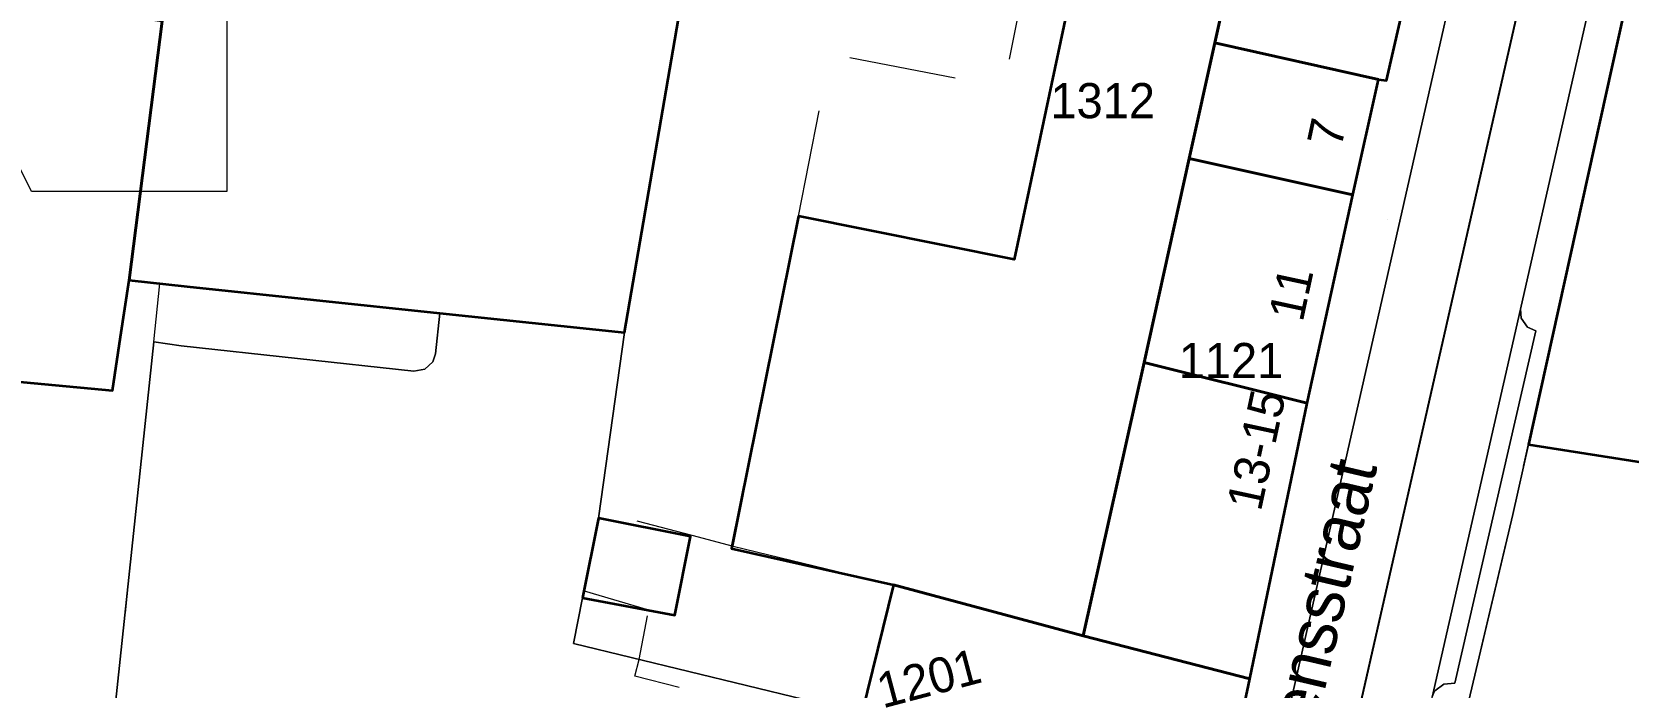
# Model space of a CAD drawing. Header units: metres. Extents: x 0 to 105485, y 0 to 425721.
# Drawn here: x 105007.51 to 105048.37, y 425184.81 to 425201.59 of the extents above; entities that cross this region are included whole.
import ezdxf
from ezdxf.enums import TextEntityAlignment as Align

# ---------------------------------------------------------------- set-up
doc = ezdxf.new("R2010")
doc.units = ezdxf.units.M
doc.header["$MEASUREMENT"] = 0
doc.linetypes.add('KG-PERCEEL-SO', pattern=[19, 5.5, -4, 5.5, -4])
for name, color, linetype, lineweight in [('B-XX-IE-MEUBILAIR-G', 7, 'Continuous', 18), ('B-XX-KG-GRENS_PERCEEL-G', 150, 'KG-PERCEEL-SO', 18), ('B-XX-KG-GRENS_PERCEEL-T', 150, 'KG-PERCEEL-SO', 18), ('B-XX-OG-BEBOUWING-G', 7, 'Continuous', 35), ('B-XX-OG-BEBOUWING_HUISNUMMER-T', 7, 'Continuous', 18), ('B-XX-OG-BEBOUWING_STRAATNAAM-T', 7, 'Continuous', 18), ('B-XX-OG-GRENS-G', 7, 'Continuous', 18), ('B-XX-OG-TERREIN_ERF-G', 7, 'Continuous', 18), ('B-XX-VH-OPENVERHARDING-G', 90, 'Continuous', 18)]:
    doc.layers.add(name, color=color, linetype=linetype, lineweight=lineweight)
doc.layers.add('GIS-WEGVAKKEN', color=2, linetype='Continuous')

msp = doc.modelspace()

# ---------------------------------------------------------------- linework, layer by layer
at = {"layer": 'B-XX-IE-MEUBILAIR-G', "color": 0, "true_color": 0x604a38}
for points in [[(105042.22, 425196.78, 2.379), (105042.22, 425196.78, 3.879)], [(105039.973, 425185.493, 2.182), (105039.973, 425185.493, 3.682)]]:
    msp.add_polyline3d(points, dxfattribs=at)
at = {"layer": 'B-XX-KG-GRENS_PERCEEL-G', "ltscale": 0.5, "flags": 128}
for points in [[(105041.339, 425171.974), (105045.423, 425189.234), (105050.047, 425210.211), (105053.242, 425224.621)], [(105041.98, 425200.369), (105042.188, 425200.338), (105043.675, 425206.814), (105045.153, 425212.717)], [(105027.131, 425196.869), (105027.946, 425201.029), (105032.395, 425200.169), (105033.638, 425206.462), (105034.396, 425210.717)], [(105010.785, 425195.144), (105022.674, 425193.886), (105024.283, 425203.214)], [(105010.84, 425201.863), (105009.994, 425195.228), (105010.785, 425195.144)], [(105036.208, 425194.139), (105037.796, 425201.308)], [(105037.796, 425201.308), (105041.98, 425200.369)], [(105038.693, 425185.022), (105040.243, 425192.525), (105041.98, 425200.369)], [(105025.461, 425188.42), (105027.131, 425196.869)], [(105010.627, 425193.653), (105010.785, 425195.144)], [(105034.418, 425186.125), (105036.208, 425194.139)], [(105009.396, 425181.994), (105009.98, 425187.467), (105010.627, 425193.653)], [(105023.297, 425186.779), (105021.655, 425187.269), (105022.066, 425189.308), (105024.402, 425188.706)], [(105024.402, 425188.706), (105025.461, 425188.42)], [(105025.461, 425188.42), (105029.563, 425187.431), (105034.418, 425186.125)], [(105028.686, 425183.642), (105022.946, 425185.09), (105023.052, 425185.52), (105023.297, 425186.779)], [(105034.418, 425186.125), (105038.693, 425185.022)], [(105037.907, 425181.315), (105038.693, 425185.022)]]:
    msp.add_lwpolyline(points, dxfattribs=at)
at = {"layer": 'B-XX-OG-BEBOUWING-G', "ltscale": 0.5}
for points in [[(105017.95, 425194.386), (105022.674, 425193.886), (105024.283, 425203.214), (105018.258, 425204.243), (105018.474, 425205.104), (105017.464, 425205.381), (105018.119, 425208.68), (105019.861, 425220.454), (105021.07, 425229.166), (105021.102, 425229.344), (105014.531, 425230.296), (105014.5, 425230.147), (105010.84, 425201.862), (105009.994, 425195.228), (105011.486, 425195.07)], [(105043.429, 425225.929), (105037.744, 425226.776), (105034.811, 425211.738), (105034.583, 425211.769), (105033.638, 425206.462), (105034.879, 425206.243), (105032.65, 425195.757), (105027.131, 425196.869), (105025.416, 425188.36), (105029.563, 425187.431), (105034.418, 425186.125), (105035.982, 425193.125), (105037.138, 425198.341), (105037.795, 425201.308), (105038.814, 425205.905), (105041.848, 425218.888)], [(105048.216, 425225.262), (105043.46, 425226.078), (105043.429, 425225.929), (105041.848, 425218.888), (105038.814, 425205.905), (105037.795, 425201.308), (105041.98, 425200.369), (105042.188, 425200.338), (105043.675, 425206.814), (105045.743, 425215.072)], [(105053.162, 425224.26), (105045.818, 425191.02), (105051.645, 425190.108), (105052.926, 425199.23), (105063.807, 425197.584), (105073.762, 425195.975), (105073.944, 425195.946), (105074.118, 425198.772), (105075.526, 425220.672), (105053.242, 425224.621)], [(105000.648, 425177.153), (105001.652, 425188.345), (104999.844, 425188.545), (105000.357, 425193.269), (105009.572, 425192.409), (105009.777, 425193.78), (105009.994, 425195.228), (105010.84, 425201.862), (105007.334, 425202.353), (105003.301, 425202.918), (105004.207, 425211.469), (104997.274, 425212.203), (104996.264, 425203.424), (104996.015, 425200.95), (104995.923, 425200.042), (104994.94, 425190.297), (104994.803, 425188.938), (104993.557, 425177.933)], [(105041.98, 425200.369), (105037.795, 425201.308), (105037.138, 425198.341), (105041.326, 425197.418)], [(105041.326, 425197.418), (105037.138, 425198.341), (105035.982, 425193.125), (105040.152, 425192.085)], [(105040.152, 425192.085), (105035.982, 425193.125), (105034.418, 425186.125), (105038.686, 425185.024)], [(105021.607, 425187.101), (105023.964, 425186.651), (105024.367, 425188.672), (105022.013, 425189.141)], [(105038.686, 425185.024), (105034.418, 425186.125), (105029.563, 425187.431), (105028.753, 425184.139), (105028.88, 425184.111), (105037.959, 425181.596)]]:
    msp.add_lwpolyline(points, close=True, dxfattribs=at)
at = {"layer": 'B-XX-OG-GRENS-G'}
msp.add_polyline3d([(104972.5, 425237.5, 3.305), (104977.5, 425237.5, 3.215), (104982.5, 425237.5, 3.274), (104987.5, 425237.5, 3.271), (104992.5, 425237.5, 3.28), (104997.5, 425237.5, 3.266), (105002.5, 425237.5, 3.265), (105012.5, 425232.5, 3.242), (105017.5, 425232.5, 3.28), (105022.5, 425232.5, 3.238), (105027.5, 425232.5, 3.263), (105037.5, 425227.5, 3.264), (105047.5, 425217.5, 3.005), (105042.5, 425212.5, 2.689), (105032.5, 425212.5, 3.074), (105027.5, 425212.5, 2.985), (105012.5, 425212.5, 2.424), (105012.5, 425197.5, 2.498), (105007.5, 425197.5, 2.474), (105002.5, 425207.5, 2.64)], close=True, dxfattribs=at)
at = {"layer": 'B-XX-OG-TERREIN_ERF-G', "ltscale": 0.5}
for points in [[(105034.879, 425206.243), (105033.638, 425206.462), (105034.583, 425211.769), (105030.024, 425212.383), (105028.937, 425205.711), (105024.83, 425206.382), (105024.283, 425203.214), (105022.674, 425193.886), (105022.013, 425189.141), (105024.367, 425188.672), (105023.964, 425186.651), (105021.607, 425187.101), (105021.373, 425185.927), (105028.753, 425184.139), (105029.563, 425187.431), (105025.416, 425188.36), (105027.131, 425196.869), (105032.65, 425195.757)], [(105009.869, 425183.807), (105009.59, 425183.836), (105010.627, 425193.653), (105011.325, 425193.548), (105017.288, 425192.899), (105017.564, 425192.948), (105017.77, 425193.137), (105017.84, 425193.343), (105017.95, 425194.386), (105011.486, 425195.07), (105009.994, 425195.228), (105009.777, 425193.78), (105009.572, 425192.409), (105000.357, 425193.269), (104999.844, 425188.545), (105001.652, 425188.345), (105000.648, 425177.153), (105007.038, 425176.149), (105008.745, 425175.911), (105008.958, 425177.897), (105008.985, 425178.147), (105009.011, 425178.396), (105009.425, 425178.341), (105009.467, 425178.658)]]:
    msp.add_lwpolyline(points, close=True, dxfattribs=at)
msp.add_lwpolyline([(105073.762, 425195.975), (105063.807, 425197.584), (105052.926, 425199.23), (105051.645, 425190.108), (105045.818, 425191.02), (105045.423, 425189.234), (105044.296, 425184.471)], dxfattribs=at)
at = {"layer": 'B-XX-VH-OPENVERHARDING-G', "ltscale": 0.5}
for points in [[(105039.095, 425181.623), (105043.884, 425202.73), (105043.866, 425203.008), (105043.699, 425203.232), (105043.489, 425203.325), (105043.924, 425205.185), (105044.187, 425205.185), (105044.422, 425205.335), (105044.536, 425205.568), (105047.741, 425219.706), (105048.526, 425223.367), (105048.633, 425223.867), (105048.216, 425225.262), (105045.743, 425215.072), (105043.675, 425206.814), (105042.188, 425200.338), (105041.98, 425200.369), (105041.326, 425197.418), (105040.152, 425192.085), (105038.686, 425185.024), (105037.959, 425181.596)], [(105044.296, 425184.471), (105045.423, 425189.234), (105045.818, 425191.02), (105053.162, 425224.26), (105052.072, 425223.239), (105051.955, 425222.685), (105051.145, 425218.838), (105045.62, 425194.488), (105045.634, 425194.254), (105045.799, 425194.027), (105046.007, 425193.932), (105043.937, 425184.914), (105043.651, 425184.89), (105043.426, 425184.72)], [(105028.753, 425184.139), (105021.373, 425185.927), (105021.607, 425187.101), (105022.013, 425189.141), (105022.674, 425193.886), (105017.95, 425194.386), (105017.84, 425193.343), (105017.77, 425193.137), (105017.564, 425192.948), (105017.288, 425192.899), (105011.325, 425193.548), (105010.627, 425193.653), (105009.59, 425183.836)]]:
    msp.add_lwpolyline(points, dxfattribs=at)
for points in [[(105035.7, 425150), (105036.455, 425154.257), (105038.027, 425161.122), (105039.127, 425165.946), (105043.353, 425184.557), (105045.62, 425194.488), (105051.145, 425218.838), (105051.955, 425222.685), (105048.526, 425223.367), (105047.741, 425219.706), (105044.536, 425205.568), (105043.884, 425202.73), (105039.095, 425181.623), (105038.2, 425177.734), (105034.45, 425161.086), (105032.926, 425154.454), (105032.244, 425151.113), (105032.021, 425150)], [(105046.007, 425193.932), (105045.799, 425194.027), (105045.634, 425194.254), (105045.62, 425194.488), (105043.353, 425184.557), (105043.426, 425184.72), (105043.651, 425184.89), (105043.937, 425184.914)]]:
    msp.add_lwpolyline(points, close=True, dxfattribs=at)
at = {"layer": 'GIS-WEGVAKKEN'}
msp.add_lwpolyline([(105033.897, 425150), (105034.92, 425155.33), (105049.07, 425217.64), (105050.1, 425222.36), (105051.302, 425228.47)], dxfattribs=at)

# ---------------------------------------------------------------- texts
at = {"layer": 'B-XX-KG-GRENS_PERCEEL-T'}
for s, p in [('1312', (105034.92, 425199.826)), ('1121', (105038.205, 425193.172))]:
    msp.add_text(s, height=0.9, dxfattribs=at).set_placement(p, align=Align.MIDDLE_CENTER)
msp.add_text('1201', height=0.9, rotation=14.8, dxfattribs=at).set_placement((105030.468, 425185.041), align=Align.MIDDLE_CENTER)
at = {"layer": 'B-XX-OG-BEBOUWING_HUISNUMMER-T'}
for s, p in [('7', (105040.655, 425199.011)), ('11', (105039.741, 425194.884)), ('13-15', (105038.852, 425190.886))]:
    msp.add_text(s, height=0.9, rotation=77.9, dxfattribs=at).set_placement(p, align=Align.MIDDLE_CENTER)
at = {"layer": 'B-XX-OG-BEBOUWING_STRAATNAAM-T'}
msp.add_text('Botgensstraat', height=1.25, rotation=76.8, dxfattribs=at).set_placement((105040.167, 425185.585), align=Align.MIDDLE_CENTER)

doc.saveas('drawing.dxf')
